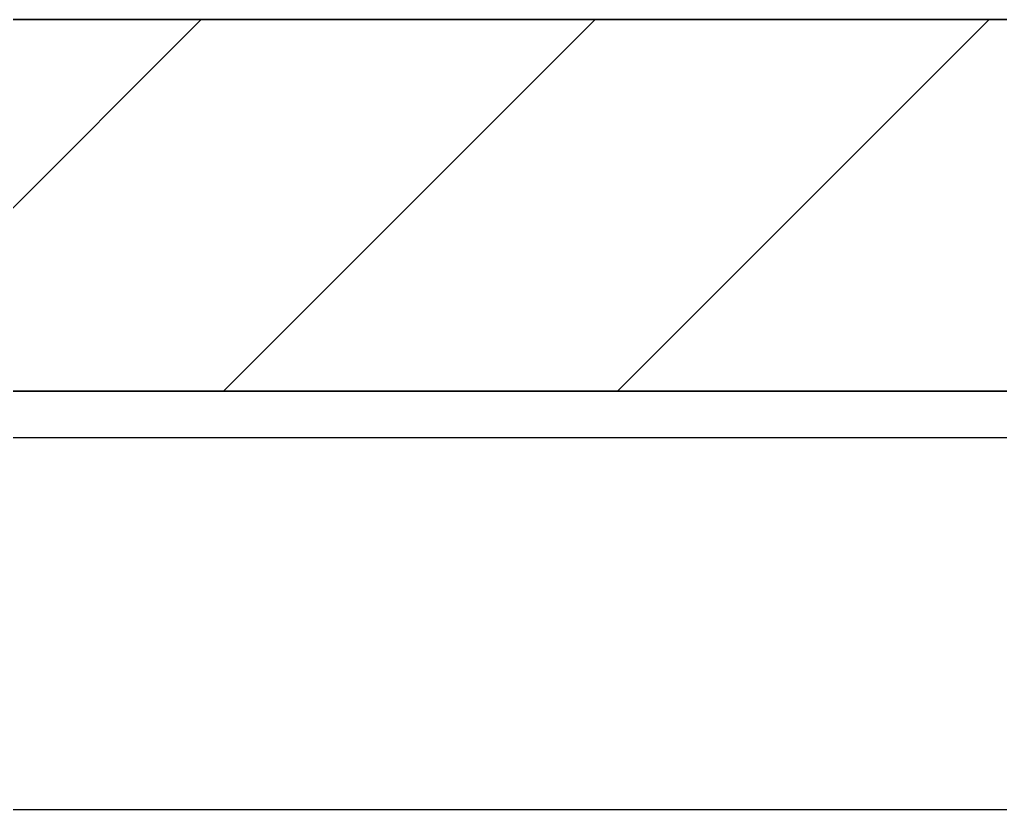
# Model space of a CAD drawing. Extents: x -170 to 1783, y -20 to 1205.
# Drawn here: x 120.42 to 130.98, y 1191.5 to 1200 of the extents above; entities that cross this region are included whole.
import ezdxf

# ---------------------------------------------------------------- set-up
doc = ezdxf.new("R2010")
doc.units = 0
doc.header["$LTSCALE"] = 96
doc.header["$MEASUREMENT"] = 0
for name, color, linetype in [('A-WALL-EXT_A', 7, 'Continuous'), ('A-WALL-PATT_A', 7, 'Continuous'), ('A-WALL_A', 7, 'Continuous'), ('I-E-FILL_A', 7, 'Continuous'), ('X-BASE-04-EXISTING_A', 7, 'Continuous')]:
    doc.layers.add(name, color=color, linetype=linetype)

msp = doc.modelspace()

# ---------------------------------------------------------------- linework, layer by layer
at = {"layer": 'A-WALL-EXT_A', "color": 2, "linetype": 'Continuous'}
msp.add_line((218.5, 1196), (34, 1196), dxfattribs=at)
at = {"layer": 'A-WALL-PATT_A', "color": 47, "linetype": 'Continuous'}
for p, q in [((118.36927, 1196), (122.36927, 1200)), ((122.61191, 1196), (126.61191, 1200)), ((126.85455, 1196), (130.85455, 1200))]:
    msp.add_line(p, q, dxfattribs=at)
at = {"layer": 'A-WALL_A', "color": 2, "linetype": 'Continuous'}
for p, q in [((1462, 1200), (38, 1200)), ((38, 1196), (1462, 1196))]:
    msp.add_line(p, q, dxfattribs=at)
at = {"layer": 'I-E-FILL_A', "color": 2, "linetype": 'Continuous'}
msp.add_3dface([(34.49999, 1191.5), (217.99999, 1191.5), (217.99999, 1195.49999), (34.49999, 1195.49999)], dxfattribs=at)
at = {"layer": 'X-BASE-04-EXISTING_A', "color": 7, "linetype": 'Continuous'}
msp.add_line((0, 1200), (1500, 1200), dxfattribs=at)
at = {"layer": 'X-BASE-04-EXISTING_A', "color": 2, "linetype": 'Continuous'}
for p, q in [((1462, 1200), (38, 1200)), ((38, 1196), (1462, 1196))]:
    msp.add_line(p, q, dxfattribs=at)
at = {"layer": 'X-BASE-04-EXISTING_A', "color": 47, "linetype": 'Continuous'}
for p, q in [((118.36927, 1196), (122.36927, 1200)), ((122.61191, 1196), (126.61191, 1200)), ((126.85455, 1196), (130.85455, 1200))]:
    msp.add_line(p, q, dxfattribs=at)

doc.saveas('drawing.dxf')
